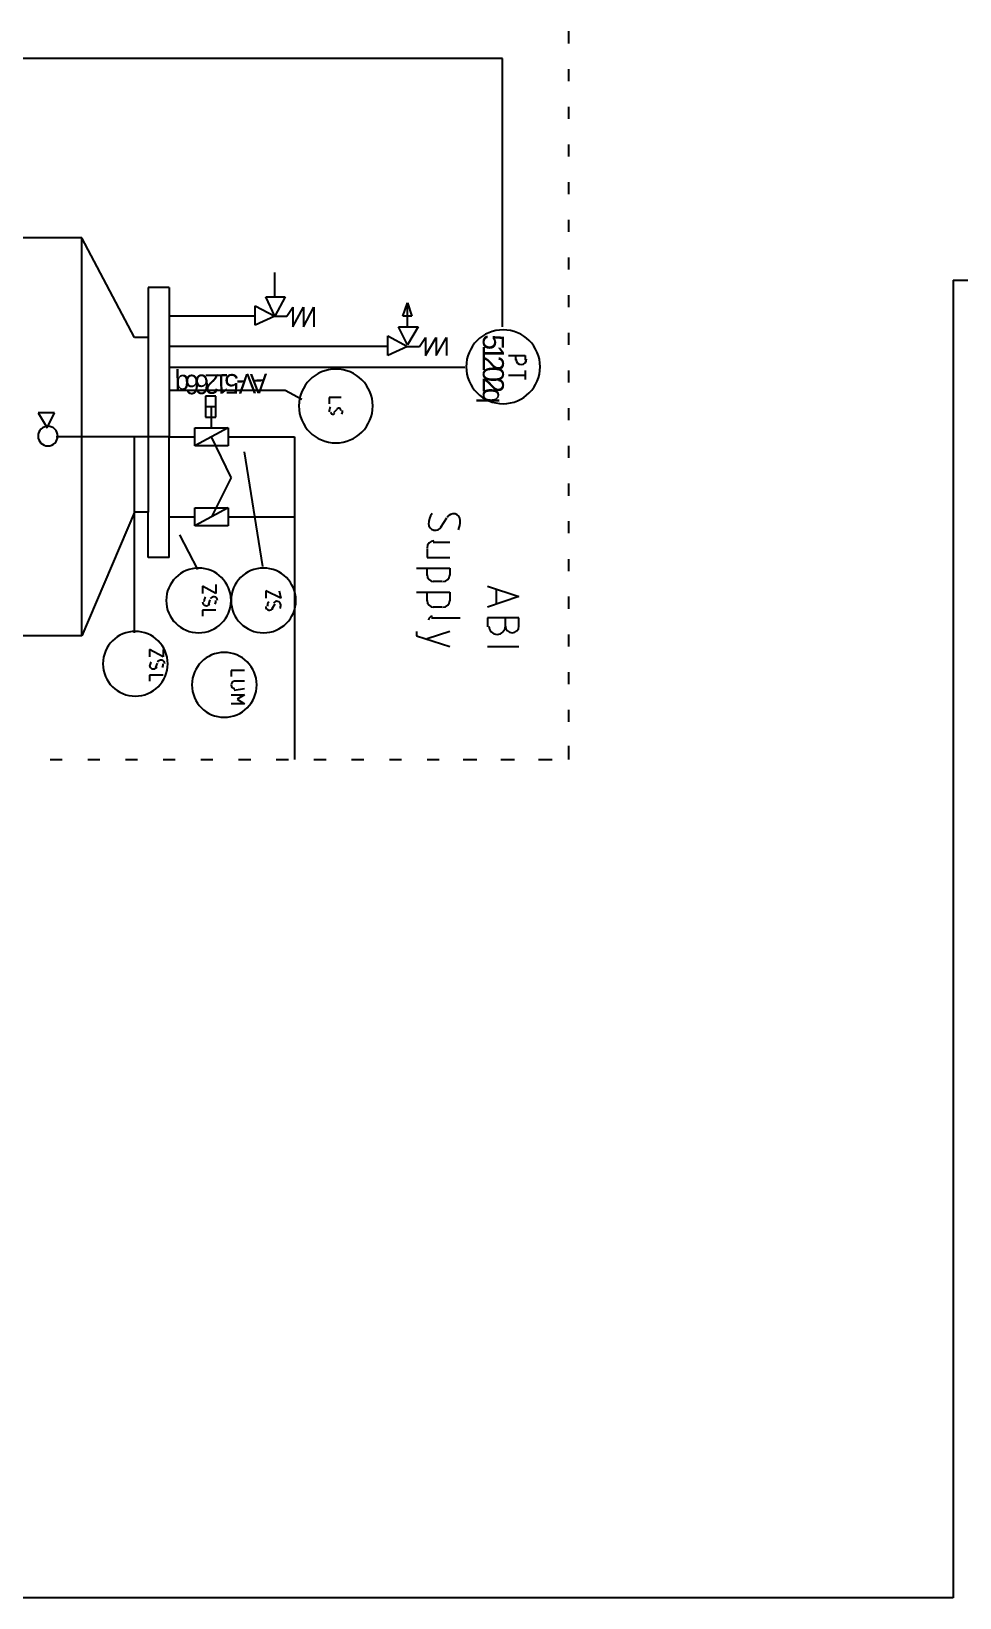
# Model space of a CAD drawing. Header units: millimetres. Extents: x 0 to 33.1, y 1.5 to 45.3.
# Drawn here: x 10.435 to 11.462, y 14.896 to 16.628 of the extents above; entities that cross this region are included whole.
import ezdxf

# ---------------------------------------------------------------- set-up
doc = ezdxf.new("R2010")
doc.units = ezdxf.units.MM
doc.header["$MEASUREMENT"] = 0
doc.layers.get('0').update_dxf_attribs({"linetype": 'CONTINUOUS'})

msp = doc.modelspace()

# ---------------------------------------------------------------- linework, layer by layer
at = {"color": 140, "linetype": 'Continuous'}
for p, q in [((11.0295, 16.6144), (11.0295, 16.6278)), ((10.9561, 16.5978), (10.3211, 16.5978)), ((10.9561, 16.3011), (10.9561, 16.5978)), ((11.0295, 16.5728), (11.0295, 16.5861)), ((11.0295, 16.5311), (11.0295, 16.5444)), ((11.0295, 16.4894), (11.0295, 16.5028)), ((11.0295, 16.4478), (11.0295, 16.4611)), ((11.0295, 16.4061), (11.0295, 16.4194)), ((10.4911, 16.3994), (10.4261, 16.3994)), ((10.5494, 16.2894), (10.4911, 16.3994)), ((10.4911, 15.9594), (10.4911, 16.3994)), ((11.0295, 16.3644), (11.0295, 16.3778)), ((10.7044, 16.3344), (10.7044, 16.3611)), ((10.5878, 16.3444), (10.5645, 16.3444)), ((10.5645, 16.3444), (10.5645, 16.2894)), ((10.5878, 16.3444), (10.5878, 16.1794)), ((10.7044, 16.3128), (10.6944, 16.3344)), ((10.6944, 16.3344), (10.7161, 16.3344)), ((10.7161, 16.3344), (10.7044, 16.3128)), ((11.0295, 16.3228), (11.0295, 16.3361)), ((10.6828, 16.3128), (10.5878, 16.3128)), ((10.6828, 16.3028), (10.6828, 16.3244)), ((10.6828, 16.3244), (10.7044, 16.3128)), ((10.7044, 16.3128), (10.6828, 16.3028)), ((10.7044, 16.3128), (10.7178, 16.3128)), ((10.7178, 16.3128), (10.7244, 16.3228)), ((10.7244, 16.3228), (10.7244, 16.3011)), ((10.7244, 16.3011), (10.7361, 16.3228)), ((10.7361, 16.3228), (10.7361, 16.3011)), ((10.7361, 16.3011), (10.7478, 16.3228)), ((10.7478, 16.3228), (10.7478, 16.3011)), ((10.8461, 16.3128), (10.8511, 16.3278)), ((10.8511, 16.3128), (10.8461, 16.3128)), ((10.8511, 16.3278), (10.8561, 16.3128)), ((10.8511, 16.3278), (10.8561, 16.3128)), ((10.8511, 16.3011), (10.8511, 16.3278)), ((10.8561, 16.3128), (10.8511, 16.3128)), ((10.8561, 16.3128), (10.8511, 16.3128)), ((10.8511, 16.2811), (10.8411, 16.3011)), ((10.8411, 16.3011), (10.8628, 16.3011)), ((10.8628, 16.3011), (10.8511, 16.2811)), ((10.5645, 16.2894), (10.5494, 16.2894)), ((10.5645, 16.2894), (10.5645, 16.0961)), ((10.8294, 16.2794), (10.5878, 16.2794)), ((10.8294, 16.2694), (10.8294, 16.2911)), ((10.8294, 16.2911), (10.8511, 16.2794)), ((10.8511, 16.2794), (10.8294, 16.2694)), ((10.8511, 16.2794), (10.8644, 16.2794)), ((10.8644, 16.2794), (10.8711, 16.2894)), ((10.8711, 16.2894), (10.8711, 16.2694)), ((10.8711, 16.2694), (10.8828, 16.2894)), ((10.8828, 16.2894), (10.8828, 16.2694)), ((10.8828, 16.2694), (10.8944, 16.2894)), ((10.8944, 16.2894), (10.8944, 16.2694)), ((11.0295, 16.2811), (11.0295, 16.2944)), ((10.9628, 16.2694), (10.9811, 16.2694)), ((10.9711, 16.2644), (10.9711, 16.2694)), ((10.9811, 16.2694), (10.9811, 16.2644)), ((10.9144, 16.2561), (10.5878, 16.2561)), ((10.9628, 16.2478), (10.9811, 16.2478)), ((10.9811, 16.2528), (10.9811, 16.2428)), ((11.0295, 16.2394), (11.0295, 16.2528)), ((10.5878, 16.2311), (10.7161, 16.2311)), ((10.7161, 16.2311), (10.7344, 16.2211)), ((10.6394, 16.2244), (10.6278, 16.2244)), ((10.6278, 16.2244), (10.6278, 16.2011)), ((10.6394, 16.2128), (10.6278, 16.2128)), ((10.6344, 16.1894), (10.6344, 16.2128)), ((10.6394, 16.2011), (10.6394, 16.2244)), ((10.7778, 16.2228), (10.7644, 16.2228)), ((10.7644, 16.2228), (10.7644, 16.2161)), ((10.7728, 16.2094), (10.7694, 16.2061)), ((11.0295, 16.1978), (11.0295, 16.2111)), ((10.4428, 16.2061), (10.4528, 16.1894)), ((10.4611, 16.2061), (10.4428, 16.2061)), ((10.4528, 16.1894), (10.4611, 16.2061)), ((10.6278, 16.2011), (10.6394, 16.2011)), ((10.5878, 16.1794), (10.4628, 16.1794)), ((10.5494, 15.9628), (10.5494, 16.1794)), ((10.5878, 16.1794), (10.6161, 16.1794)), ((10.5878, 16.0461), (10.5878, 16.1794)), ((10.6161, 16.1694), (10.6161, 16.1894)), ((10.6161, 16.1894), (10.6528, 16.1894)), ((10.6528, 16.1894), (10.6161, 16.1694)), ((10.6561, 16.1344), (10.6344, 16.1794)), ((10.6528, 16.1894), (10.6528, 16.1694)), ((10.6528, 16.1794), (10.7261, 16.1794)), ((10.7261, 16.1794), (10.7261, 15.9328)), ((10.6528, 16.1694), (10.6161, 16.1694)), ((10.6911, 16.0361), (10.6711, 16.1628)), ((11.0295, 16.1561), (11.0295, 16.1694)), ((10.6561, 16.1344), (10.6344, 16.0911)), ((11.0295, 16.1144), (11.0295, 16.1278)), ((10.5494, 16.0961), (10.4911, 15.9594)), ((10.5645, 16.0961), (10.5494, 16.0961)), ((10.5645, 16.0461), (10.5645, 16.0961)), ((10.5878, 16.0911), (10.6161, 16.0911)), ((10.6161, 16.0811), (10.6161, 16.1011)), ((10.6161, 16.1011), (10.6528, 16.1011)), ((10.6528, 16.1011), (10.6161, 16.0811)), ((10.6528, 16.1011), (10.6528, 16.0811)), ((10.6528, 16.0911), (10.7261, 16.0911)), ((10.7261, 16.0944), (10.7261, 15.8228)), ((10.8944, 16.0894), (10.8878, 16.0794)), ((10.6195, 16.0328), (10.5994, 16.0711)), ((10.6528, 16.0811), (10.6161, 16.0811)), ((11.0295, 16.0728), (11.0295, 16.0861)), ((10.8728, 16.0561), (10.8728, 16.0461)), ((10.8978, 16.0628), (10.8794, 16.0628)), ((10.5878, 16.0461), (10.5645, 16.0461)), ((10.8728, 16.0461), (10.8978, 16.0461)), ((11.0295, 16.0311), (11.0295, 16.0444)), ((10.8611, 16.0344), (10.8978, 16.0344)), ((10.8728, 16.0261), (10.8728, 16.0344)), ((10.8894, 16.0194), (10.8794, 16.0194)), ((10.8978, 16.0344), (10.8978, 16.0261)), ((10.6394, 16.0061), (10.6245, 16.0144)), ((10.6245, 16.0144), (10.6245, 16.0061)), ((10.6394, 16.0161), (10.6394, 16.0061)), ((10.7111, 16.0011), (10.6944, 16.0094)), ((10.6944, 16.0094), (10.6944, 16.0011)), ((10.7094, 16.0094), (10.7111, 16.0011)), ((10.8611, 16.0078), (10.8978, 16.0078)), ((10.8728, 15.9978), (10.8728, 16.0078)), ((10.8978, 16.0078), (10.8978, 15.9978)), ((10.9395, 16.0144), (10.9744, 16.0028)), ((10.9744, 16.0028), (10.9395, 15.9911)), ((10.9494, 15.9944), (10.9494, 16.0111)), ((11.0295, 15.9894), (11.0295, 16.0028)), ((10.6394, 15.9878), (10.6245, 15.9878)), ((10.6245, 15.9878), (10.6245, 15.9811)), ((10.6328, 15.9994), (10.6311, 15.9944)), ((10.7044, 15.9944), (10.7011, 15.9894)), ((10.8894, 15.9911), (10.8794, 15.9911)), ((10.8778, 15.9794), (10.9094, 15.9794)), ((10.9395, 15.9794), (10.9395, 15.9694)), ((10.9744, 15.9794), (10.9395, 15.9794)), ((10.9594, 15.9694), (10.9594, 15.9794)), ((10.9744, 15.9694), (10.9744, 15.9794)), ((10.4911, 15.9594), (10.4261, 15.9594)), ((10.8611, 15.9644), (10.8611, 15.9594)), ((10.8611, 15.9594), (10.8978, 15.9478)), ((10.8978, 15.9644), (10.8728, 15.9561)), ((11.0295, 15.9478), (11.0295, 15.9611)), ((10.5811, 15.9361), (10.5661, 15.9444)), ((10.5661, 15.9444), (10.5661, 15.9361)), ((10.5811, 15.9444), (10.5811, 15.9361)), ((10.9395, 15.9478), (10.9744, 15.9478)), ((10.5811, 15.9161), (10.5661, 15.9161)), ((10.5661, 15.9161), (10.5661, 15.9094)), ((10.5744, 15.9294), (10.5727, 15.9244)), ((10.6711, 15.9211), (10.6561, 15.9211)), ((10.6561, 15.9211), (10.6561, 15.9144)), ((11.0295, 15.9061), (11.0295, 15.9194)), ((10.6711, 15.9094), (10.6594, 15.9094)), ((10.6594, 15.8994), (10.6711, 15.9011)), ((10.6561, 15.8944), (10.6711, 15.8944)), ((10.6711, 15.8844), (10.6561, 15.8844)), ((10.6711, 15.8944), (10.6628, 15.8894)), ((10.6628, 15.8894), (10.6711, 15.8844)), ((11.0295, 15.8644), (11.0295, 15.8778)), ((11.0295, 15.8228), (11.0295, 15.8378)), ((10.4561, 15.8228), (10.4695, 15.8228)), ((10.4978, 15.8228), (10.5111, 15.8228)), ((10.5394, 15.8228), (10.5528, 15.8228)), ((10.5811, 15.8228), (10.5945, 15.8228)), ((10.6228, 15.8228), (10.6361, 15.8228)), ((10.6644, 15.8228), (10.6778, 15.8228)), ((10.7061, 15.8228), (10.7195, 15.8228)), ((10.7478, 15.8228), (10.7611, 15.8228)), ((10.7894, 15.8228), (10.8028, 15.8228)), ((10.8311, 15.8228), (10.8445, 15.8228)), ((10.8728, 15.8228), (10.8861, 15.8228)), ((10.9128, 15.8228), (10.9278, 15.8228)), ((10.9544, 15.8228), (10.9695, 15.8228)), ((10.9961, 15.8228), (11.0111, 15.8228))]:
    msp.add_line(p, q, dxfattribs=at)
at = {"color": 7, "linetype": 'Continuous'}
for p, q in [((11.4544, 16.3528), (11.4544, 16.3528)), ((11.4544, 16.3528), (11.4544, 14.8961)), ((11.4544, 16.3528), (11.7195, 16.3528)), ((11.4544, 14.8961), (8.67611, 14.8961))]:
    msp.add_line(p, q, dxfattribs=at)
at = {"color": 140, "linetype": 'Continuous'}
for points in [[(10.9569, 16.2978), (10.9344, 16.2978), (10.9161, 16.2796), (10.9161, 16.2569)], [(10.9978, 16.2569), (10.9978, 16.2796), (10.9795, 16.2978), (10.9569, 16.2978)], [(10.9711, 16.2653), (10.9711, 16.2619), (10.9737, 16.2594), (10.977, 16.2594)], [(10.977, 16.2594), (10.9802, 16.2594), (10.9828, 16.2621), (10.9828, 16.2653)], [(10.7719, 16.2544), (10.7494, 16.2544), (10.7311, 16.2361), (10.7311, 16.2136)], [(10.8128, 16.2136), (10.8128, 16.2361), (10.7945, 16.2544), (10.7719, 16.2544)], [(10.9161, 16.2569), (10.9161, 16.2344), (10.9344, 16.2161), (10.9569, 16.2161)], [(10.9569, 16.2161), (10.9795, 16.2161), (10.9978, 16.2344), (10.9978, 16.2569)], [(10.7311, 16.2136), (10.7311, 16.1911), (10.7494, 16.1728), (10.7719, 16.1728)], [(10.766, 16.2121), (10.7651, 16.2107), (10.7645, 16.209), (10.7644, 16.2072)], [(10.7719, 16.1728), (10.7945, 16.1728), (10.8128, 16.1911), (10.8128, 16.2136)], [(10.7758, 16.2111), (10.7747, 16.2112), (10.7735, 16.2108), (10.7731, 16.2097)], [(10.7778, 16.2086), (10.7778, 16.2099), (10.777, 16.2108), (10.7758, 16.2111)], [(10.7661, 16.2069), (10.7661, 16.2058), (10.7669, 16.2047), (10.7681, 16.2044)], [(10.7681, 16.2044), (10.7692, 16.2043), (10.7703, 16.2049), (10.7708, 16.2058)], [(10.7787, 16.2046), (10.7792, 16.2058), (10.7795, 16.2072), (10.7795, 16.2086)], [(10.4536, 16.1911), (10.4476, 16.1911), (10.4428, 16.1863), (10.4428, 16.1803)], [(10.4428, 16.1803), (10.4428, 16.1743), (10.4476, 16.1694), (10.4536, 16.1694)], [(10.4645, 16.1803), (10.4645, 16.1863), (10.4596, 16.1911), (10.4536, 16.1911)], [(10.4536, 16.1694), (10.4596, 16.1694), (10.4645, 16.1743), (10.4645, 16.1803)], [(10.8784, 16.0947), (10.876, 16.0912), (10.8746, 16.0871), (10.8745, 16.0828)], [(10.9037, 16.0943), (10.9003, 16.095), (10.8968, 16.0935), (10.8952, 16.0903)], [(10.9094, 16.0869), (10.9094, 16.0904), (10.9071, 16.0935), (10.9037, 16.0943)], [(10.8745, 16.0836), (10.8745, 16.0801), (10.8768, 16.0771), (10.8802, 16.0764)], [(10.8802, 16.0764), (10.8836, 16.0756), (10.887, 16.0771), (10.8886, 16.0803)], [(10.9074, 16.0767), (10.9087, 16.0799), (10.9094, 16.0832), (10.9094, 16.0867)], [(10.8803, 16.0644), (10.8761, 16.0644), (10.8728, 16.0611), (10.8728, 16.0569)], [(10.6203, 16.0344), (10.6005, 16.0344), (10.5844, 16.0183), (10.5844, 15.9986)], [(10.6561, 15.9986), (10.6561, 16.0183), (10.6401, 16.0344), (10.6203, 16.0344)], [(10.6919, 16.0344), (10.6722, 16.0344), (10.6561, 16.0183), (10.6561, 15.9986)], [(10.7278, 15.9986), (10.7278, 16.0183), (10.7117, 16.0344), (10.6919, 16.0344)], [(10.8728, 16.0269), (10.8728, 16.0228), (10.8761, 16.0194), (10.8803, 16.0194)], [(10.8903, 16.0194), (10.8944, 16.0194), (10.8978, 16.0228), (10.8978, 16.0269)], [(10.6277, 16.0021), (10.6267, 16.0007), (10.6262, 15.999), (10.6261, 15.9972)], [(10.6379, 16.0026), (10.636, 16.0031), (10.6341, 16.0022), (10.6332, 16.0006)], [(10.6411, 15.9986), (10.6411, 16.0006), (10.6398, 16.0022), (10.6379, 16.0026)], [(10.5844, 15.9986), (10.5844, 15.9789), (10.6005, 15.9628), (10.6203, 15.9628)], [(10.6203, 15.9628), (10.6401, 15.9628), (10.6561, 15.9789), (10.6561, 15.9986)], [(10.6245, 15.9969), (10.6245, 15.995), (10.6258, 15.9933), (10.6277, 15.9929)], [(10.6277, 15.9929), (10.6296, 15.9925), (10.6315, 15.9933), (10.6323, 15.995)], [(10.6387, 15.9946), (10.6392, 15.9958), (10.6394, 15.9972), (10.6394, 15.9986)], [(10.6561, 15.9986), (10.6561, 15.9789), (10.6722, 15.9628), (10.6919, 15.9628)], [(10.6919, 15.9628), (10.7117, 15.9628), (10.7278, 15.9789), (10.7278, 15.9986)], [(10.6944, 15.9919), (10.6944, 15.99), (10.6958, 15.9883), (10.6977, 15.9879)], [(10.6977, 15.9971), (10.6967, 15.9957), (10.6962, 15.994), (10.6961, 15.9922)], [(10.6977, 15.9879), (10.6995, 15.9875), (10.7015, 15.9883), (10.7023, 15.9901)], [(10.7079, 15.9976), (10.706, 15.9981), (10.7041, 15.9972), (10.7032, 15.9956)], [(10.7111, 15.9936), (10.7111, 15.9956), (10.7097, 15.9972), (10.7079, 15.9976)], [(10.7103, 15.9896), (10.7108, 15.9908), (10.7111, 15.9922), (10.7111, 15.9936)], [(10.8728, 15.9986), (10.8728, 15.9944), (10.8761, 15.9911), (10.8803, 15.9911)], [(10.8903, 15.9911), (10.8944, 15.9911), (10.8978, 15.9944), (10.8978, 15.9986)], [(10.8786, 15.9811), (10.8763, 15.9811), (10.8745, 15.9792), (10.8745, 15.9769)], [(10.9411, 15.9703), (10.9411, 15.9653), (10.9452, 15.9611), (10.9503, 15.9611)], [(10.9503, 15.9611), (10.9553, 15.9611), (10.9594, 15.9653), (10.9594, 15.9703)], [(10.9594, 15.9703), (10.9594, 15.9661), (10.9628, 15.9628), (10.967, 15.9628)], [(10.967, 15.9628), (10.9711, 15.9628), (10.9744, 15.9661), (10.9744, 15.9703)], [(10.5503, 15.9644), (10.5305, 15.9644), (10.5144, 15.9485), (10.5144, 15.9286)], [(10.5861, 15.9286), (10.5861, 15.9485), (10.57, 15.9644), (10.5503, 15.9644)], [(10.5795, 15.9326), (10.5777, 15.9331), (10.5757, 15.9322), (10.5749, 15.9304)], [(10.5828, 15.9286), (10.5827, 15.9306), (10.5814, 15.9322), (10.5795, 15.9326)], [(10.6486, 15.9411), (10.6288, 15.9411), (10.6128, 15.9251), (10.6128, 15.9053)], [(10.6845, 15.9053), (10.6845, 15.9251), (10.6684, 15.9411), (10.6486, 15.9411)], [(10.5144, 15.9286), (10.5144, 15.9088), (10.5305, 15.8928), (10.5503, 15.8928)], [(10.5503, 15.8928), (10.57, 15.8928), (10.5861, 15.9088), (10.5861, 15.9286)], [(10.5677, 15.9304), (10.5667, 15.929), (10.5662, 15.9274), (10.5661, 15.9256)], [(10.5661, 15.9269), (10.5661, 15.925), (10.5675, 15.9233), (10.5693, 15.9229)], [(10.5693, 15.9229), (10.5712, 15.9225), (10.5731, 15.9233), (10.574, 15.9251)], [(10.5803, 15.9246), (10.5808, 15.9258), (10.5811, 15.9272), (10.5811, 15.9286)], [(10.6128, 15.9053), (10.6128, 15.8854), (10.6288, 15.8694), (10.6486, 15.8694)], [(10.6486, 15.8694), (10.6684, 15.8694), (10.6845, 15.8854), (10.6845, 15.9053)], [(10.6603, 15.9094), (10.6579, 15.9094), (10.6561, 15.9075), (10.6561, 15.9053)], [(10.6561, 15.9053), (10.6561, 15.9029), (10.658, 15.9011), (10.6603, 15.9011)]]:
    msp.add_open_spline(points, degree=3, dxfattribs=at)

# ---------------------------------------------------------------- texts
at = {"color": 140}
for s, height, rotation, p in [('5', 0.023333, 270, (10.9344, 16.2928)), ('1', 0.023333, 270, (10.9344, 16.281)), ('2', 0.023333, 270, (10.9344, 16.2692)), ('q', 0.021667, 180.939, (10.6099, 16.2482)), ('6', 0.021667, 180.939, (10.6209, 16.2483)), ('6', 0.021667, 180.939, (10.6318, 16.2485)), ('2', 0.021667, 180.939, (10.6428, 16.2488)), ('1', 0.021667, 180.939, (10.6537, 16.2489)), ('5', 0.021667, 180.939, (10.6647, 16.249)), ('V', 0.021667, 180.939, (10.6836, 16.2493)), ('A', 0.021667, 180.939, (10.6961, 16.2494)), ('0', 0.023333, 270, (10.9344, 16.2574)), ('2', 0.023333, 270, (10.9344, 16.2454)), ('-', 0.021667, 180.939, (10.6713, 16.2492)), ('q', 0.023333, 270, (10.9344, 16.2336))]:
    msp.add_text(s, height=height, rotation=rotation, dxfattribs=at).set_placement(p)

doc.saveas('drawing.dxf')
